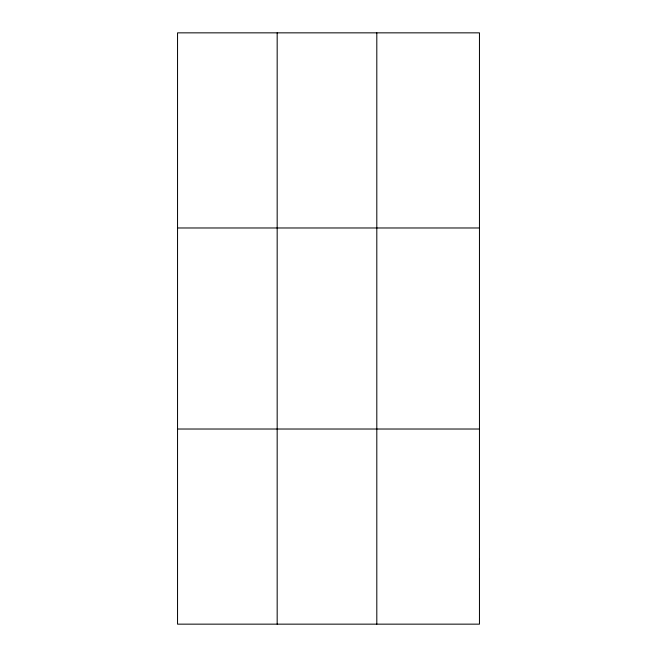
<?xml version="1.0" encoding="UTF-8"?>
<svg xmlns="http://www.w3.org/2000/svg" width="657" height="657" viewBox="0 0 657 657"><rect width="100%" height="100%" fill="white"/><g stroke="black" fill="none" stroke-linecap="round" stroke-linejoin="round"><path stroke-width="0.99" d="M277.172 32.85L277.172 624.15M376.806 32.85L376.806 624.15M177.546 227.979L479.454 227.979M177.546 429.021L479.454 429.021M479.454 559.107L479.454 624.15L177.546 624.15L177.546 32.85L479.454 32.85L479.454 559.107"/></g></svg>
